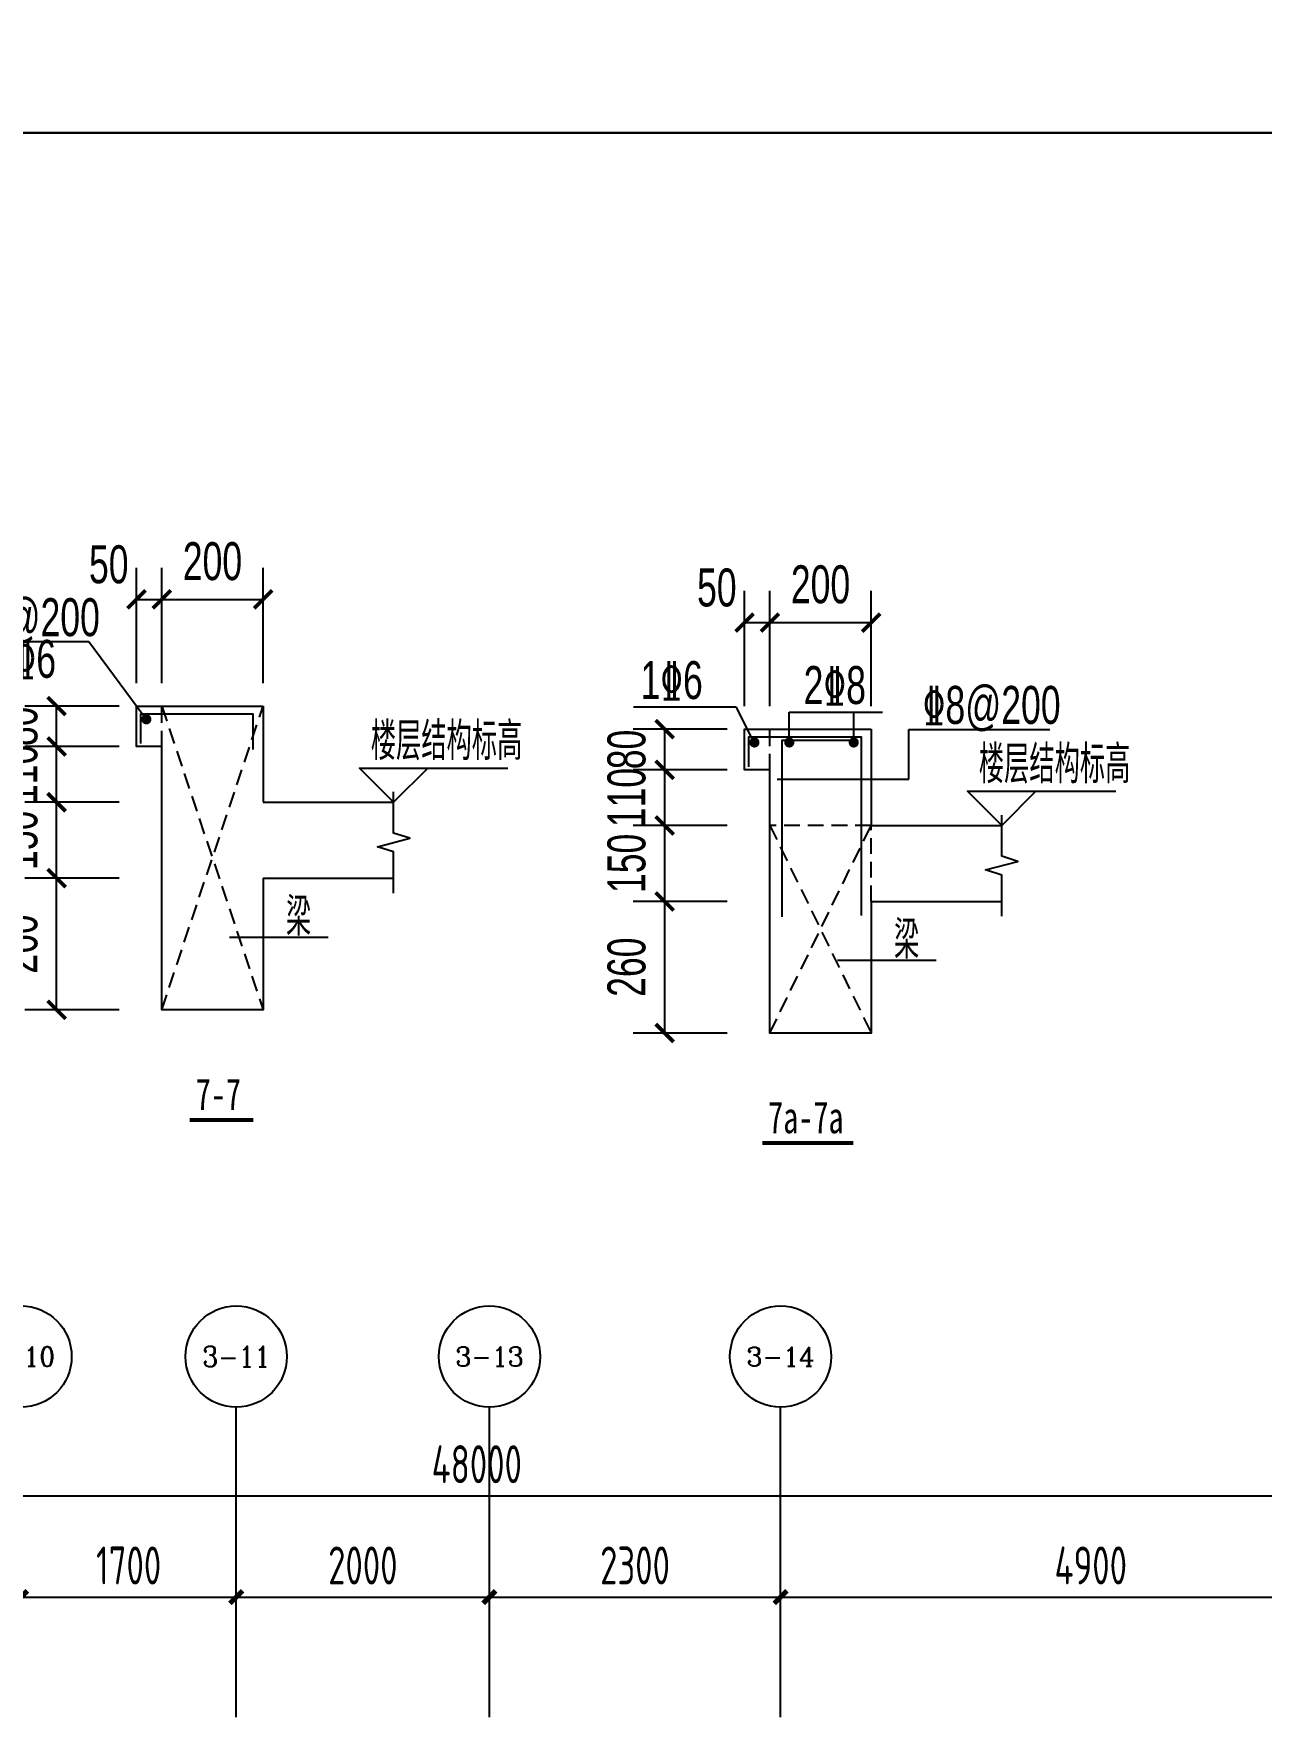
# Model space of a CAD drawing. Extents: x -173820 to 521180, y -715739 to 158231.
# Drawn here: x 15255 to 24953, y -28448 to -15146 of the extents above; entities that cross this region are included whole.
import ezdxf
from ezdxf.enums import TextEntityAlignment as Align

# ---------------------------------------------------------------- set-up
doc = ezdxf.new("R2010")
doc.units = 0
doc.header["$LTSCALE"] = 1000
doc.linetypes.add('HIDDEN2', pattern=[0.1875, 0.125, -0.0625])
for name, color, linetype in [('AXIS_TEXT', 7, 'Continuous'), ('DIM1', 3, 'Continuous'), ('JG1', 3, 'Continuous'), ('填充', 8, 'Continuous'), ('模板线', 3, 'Continuous')]:
    doc.layers.add(name, color=color, linetype=linetype)
doc.styles.add('_TCH_AXIS', font='COMPLEX', dxfattribs={"bigfont": 'GBCBIG'})
doc.styles.add('COMPLEX', font='COMPLEX')
doc.styles.add('TEXTDIM', font='njadri_romans1.shx', dxfattribs={"width": 0.7, "bigfont": 'njadri_fhztxt.shx'})
doc.styles.add('TEXTSTEEL', font='njadri_tssdeng.shx', dxfattribs={"width": 0.7, "bigfont": 'njadri_tssdchn.shx'})
doc.styles.add('zzt', font='tssdeng.shx', dxfattribs={"width": 0.7, "height": 300, "bigfont": 'tssdchn.shx'})
doc.styles.add('黑体', font='simhei.ttf', dxfattribs={"width": 0.8})
doc.dimstyles.new('DIM100', dxfattribs={"dimtxt": 300, "dimasz": 1, "dimexe": 250, "dimexo": 0, "dimgap": 150, "dimtad": 1, "dimdec": 0, "dimzin": 0, "dimdsep": 46, "dimtxsty": 'TEXTDIM', "dimblk": 'DI', "dimcen": 0, "dimclrt": 7, "dimadec": 0, "dimazin": 0, "dimtfac": 1, "dimtdec": 0, "dimtix": 1, "dimtmove": 2, "dimatfit": 3, "dimldrblk": 'DI', "dimfxl": 0, "dimtolj": 1, "dimtzin": 0, "dimarcsym": 0})
doc.dimstyles.new('DIM_1_100', dxfattribs={"dimtxt": 300, "dimasz": 100, "dimexe": 200, "dimexo": 50, "dimgap": 100, "dimtad": 1, "dimdec": 0, "dimzin": 0, "dimdsep": 46, "dimtxsty": 'zzt', "dimblk": 'ARCHTICK', "dimcen": 0, "dimclrt": 7, "dimadec": 0, "dimazin": 0, "dimtfac": 1, "dimtdec": 0, "dimtix": 1, "dimtmove": 2, "dimatfit": 0, "dimldrblk": 'ARCHTICK', "dimfxl": 0, "dimtolj": 1, "dimarcsym": 0})

# ---------------------------------------------------------------- blocks, each defined once
blk = doc.blocks.new('DI')
at = {"color": 3, "const_width": 30}
blk.add_lwpolyline([(-71, -71), (71, 71)], dxfattribs=at)
blk = doc.blocks.new('*D510')
at = {"layer": 'Defpoints', "color": 0}
for p in [(-127625, -37838), (-128425, -38500), (-127625, -38500)]:
    blk.add_point(p, dxfattribs=at)
at = {"layer": 'JG1', "color": 0, "lineweight": -2}
for p, q in [((-128425, -38500), (-128425, -37588)), ((-127625, -38500), (-127625, -37588)), ((-128424, -37838), (-127626, -37838))]:
    blk.add_line(p, q, dxfattribs=at)
at = {"layer": 'JG1', "color": 0, "lineweight": -2, "rotation": 180}
blk.add_blockref('DI', (-128425, -37838), dxfattribs=at)
at = {"layer": 'JG1', "color": 0, "lineweight": -2}
blk.add_blockref('DI', (-127625, -37838), dxfattribs=at)
at = {"layer": 'JG1', "color": 7, "insert": (-128025, -37538), "char_height": 300, "attachment_point": 5, "style": 'TEXTDIM'}
blk.add_mtext('\\A1;200', dxfattribs=at)
blk = doc.blocks.new('*D511')
at = {"layer": 'Defpoints', "color": 0}
for p in [(-128425, -37838), (-128625, -38500), (-128425, -38500)]:
    blk.add_point(p, dxfattribs=at)
at = {"layer": 'JG1', "color": 0, "lineweight": -2}
for p, q in [((-128625, -38500), (-128625, -37588)), ((-128425, -38500), (-128425, -37588)), ((-128626, -37838), (-128627, -37838)), ((-128625, -37838), (-128425, -37838)), ((-128424, -37838), (-128423, -37838))]:
    blk.add_line(p, q, dxfattribs=at)
blk.add_blockref('DI', (-128625, -37838), dxfattribs=at)
at = {"layer": 'JG1', "color": 0, "lineweight": -2, "rotation": 180}
blk.add_blockref('DI', (-128425, -37838), dxfattribs=at)
at = {"layer": 'JG1', "color": 7, "insert": (-128844, -37563), "char_height": 300, "attachment_point": 5, "style": 'TEXTDIM'}
blk.add_mtext('\\A1;50', dxfattribs=at)
blk = doc.blocks.new('*D512')
at = {"layer": 'Defpoints', "color": 0}
for p in [(-129256, -40041), (-128762, -40041), (-128762, -41081)]:
    blk.add_point(p, dxfattribs=at)
at = {"layer": 'JG1', "color": 0, "lineweight": -2}
for p, q in [((-128762, -40041), (-129506, -40041)), ((-129256, -41080), (-129256, -40042)), ((-128762, -41081), (-129506, -41081))]:
    blk.add_line(p, q, dxfattribs=at)
for p, rotation in [((-129256, -40041), 90), ((-129256, -41081), 270)]:
    blk.add_blockref('DI', p, dxfattribs=dict(at, rotation=rotation))
at = {"layer": 'JG1', "color": 7, "insert": (-129556, -40561), "char_height": 300, "attachment_point": 5, "rotation": 90, "style": 'TEXTDIM'}
blk.add_mtext('\\A1;260', dxfattribs=at)
blk = doc.blocks.new('*D513')
at = {"layer": 'Defpoints', "color": 0}
for p in [(-129256, -38681), (-128762, -38681), (-128762, -39001)]:
    blk.add_point(p, dxfattribs=at)
at = {"layer": 'JG1', "color": 0, "lineweight": -2}
for p, q in [((-128762, -38681), (-129506, -38681)), ((-129256, -38680), (-129256, -38679)), ((-129256, -39001), (-129256, -38681)), ((-128762, -39001), (-129506, -39001)), ((-129256, -39002), (-129256, -39003))]:
    blk.add_line(p, q, dxfattribs=at)
for p, rotation in [((-129256, -38681), 270), ((-129256, -39001), 90)]:
    blk.add_blockref('DI', p, dxfattribs=dict(at, rotation=rotation))
at = {"layer": 'JG1', "color": 7, "insert": (-129556, -38841), "char_height": 300, "attachment_point": 5, "rotation": 90, "style": 'TEXTDIM'}
blk.add_mtext('\\A1;80', dxfattribs=at)
blk = doc.blocks.new('*D514')
at = {"layer": 'Defpoints', "color": 0}
for p in [(-129256, -39001), (-128762, -39001), (-128762, -39441)]:
    blk.add_point(p, dxfattribs=at)
at = {"layer": 'JG1', "color": 0, "lineweight": -2}
for p, q in [((-128762, -39001), (-129506, -39001)), ((-129256, -39000), (-129256, -38999)), ((-129256, -39441), (-129256, -39001)), ((-128762, -39441), (-129506, -39441)), ((-129256, -39442), (-129256, -39443))]:
    blk.add_line(p, q, dxfattribs=at)
for p, rotation in [((-129256, -39001), 270), ((-129256, -39441), 90)]:
    blk.add_blockref('DI', p, dxfattribs=dict(at, rotation=rotation))
at = {"layer": 'JG1', "color": 7, "insert": (-129556, -39221), "char_height": 300, "attachment_point": 5, "rotation": 90, "style": 'TEXTDIM'}
blk.add_mtext('\\A1;110', dxfattribs=at)
blk = doc.blocks.new('*D515')
at = {"layer": 'Defpoints', "color": 0}
for p in [(-129256, -39441), (-128762, -39441), (-128762, -40041)]:
    blk.add_point(p, dxfattribs=at)
at = {"layer": 'JG1', "color": 0, "lineweight": -2}
for p, q in [((-128762, -39441), (-129506, -39441)), ((-129256, -39440), (-129256, -39439)), ((-129256, -40041), (-129256, -39441)), ((-128762, -40041), (-129506, -40041)), ((-129256, -40042), (-129256, -40043))]:
    blk.add_line(p, q, dxfattribs=at)
for p, rotation in [((-129256, -39441), 270), ((-129256, -40041), 90)]:
    blk.add_blockref('DI', p, dxfattribs=dict(at, rotation=rotation))
at = {"layer": 'JG1', "color": 7, "insert": (-129556, -39741), "char_height": 300, "attachment_point": 5, "rotation": 90, "style": 'TEXTDIM'}
blk.add_mtext('\\A1;150', dxfattribs=at)
blk = doc.blocks.new('*D654')
at = {"layer": 'Defpoints', "color": 0}
for p in [(2081, 4113), (1281, 3451), (2081, 3451)]:
    blk.add_point(p, dxfattribs=at)
at = {"layer": 'JG1', "color": 0, "lineweight": -2}
for p, q in [((1281, 3451), (1281, 4363)), ((2081, 3451), (2081, 4363)), ((1282, 4113), (2080, 4113))]:
    blk.add_line(p, q, dxfattribs=at)
at = {"layer": 'JG1', "color": 0, "lineweight": -2, "rotation": 180}
blk.add_blockref('DI', (1281, 4113), dxfattribs=at)
at = {"layer": 'JG1', "color": 0, "lineweight": -2}
blk.add_blockref('DI', (2081, 4113), dxfattribs=at)
at = {"layer": 'JG1', "color": 7, "insert": (1681, 4413), "char_height": 300, "attachment_point": 5, "style": 'TEXTDIM'}
blk.add_mtext('\\A1;200', dxfattribs=at)
blk = doc.blocks.new('*D655')
at = {"layer": 'Defpoints', "color": 0}
for p in [(1281, 4113), (1081, 3451), (1281, 3451)]:
    blk.add_point(p, dxfattribs=at)
at = {"layer": 'JG1', "color": 0, "lineweight": -2}
for p, q in [((1081, 3451), (1081, 4363)), ((1281, 3451), (1281, 4363)), ((1080, 4113), (1079, 4113)), ((1081, 4113), (1281, 4113)), ((1282, 4113), (1283, 4113))]:
    blk.add_line(p, q, dxfattribs=at)
blk.add_blockref('DI', (1081, 4113), dxfattribs=at)
at = {"layer": 'JG1', "color": 0, "lineweight": -2, "rotation": 180}
blk.add_blockref('DI', (1281, 4113), dxfattribs=at)
at = {"layer": 'JG1', "color": 7, "insert": (862, 4388), "char_height": 300, "attachment_point": 5, "style": 'TEXTDIM'}
blk.add_mtext('\\A1;50', dxfattribs=at)
blk = doc.blocks.new('*D656')
at = {"layer": 'Defpoints', "color": 0}
for p in [(450, 1910), (944, 1910), (944, 870)]:
    blk.add_point(p, dxfattribs=at)
at = {"layer": 'JG1', "color": 0, "lineweight": -2}
for p, q in [((944, 1910), (200, 1910)), ((450, 871), (450, 1909)), ((944, 870), (200, 870))]:
    blk.add_line(p, q, dxfattribs=at)
for p, rotation in [((450, 1910), 90), ((450, 870), 270)]:
    blk.add_blockref('DI', p, dxfattribs=dict(at, rotation=rotation))
at = {"layer": 'JG1', "color": 7, "insert": (150, 1390), "char_height": 300, "attachment_point": 5, "rotation": 90, "style": 'TEXTDIM'}
blk.add_mtext('\\A1;260', dxfattribs=at)
blk = doc.blocks.new('*D657')
at = {"layer": 'Defpoints', "color": 0}
for p in [(450, 3270), (944, 3270), (944, 2950)]:
    blk.add_point(p, dxfattribs=at)
at = {"layer": 'JG1', "color": 0, "lineweight": -2}
for p, q in [((944, 3270), (200, 3270)), ((450, 3271), (450, 3272)), ((450, 2950), (450, 3270)), ((944, 2950), (200, 2950)), ((450, 2949), (450, 2948))]:
    blk.add_line(p, q, dxfattribs=at)
for p, rotation in [((450, 3270), 270), ((450, 2950), 90)]:
    blk.add_blockref('DI', p, dxfattribs=dict(at, rotation=rotation))
at = {"layer": 'JG1', "color": 7, "insert": (150, 3110), "char_height": 300, "attachment_point": 5, "rotation": 90, "style": 'TEXTDIM'}
blk.add_mtext('\\A1;80', dxfattribs=at)
blk = doc.blocks.new('*D658')
at = {"layer": 'Defpoints', "color": 0}
for p in [(450, 2950), (944, 2950), (944, 2510)]:
    blk.add_point(p, dxfattribs=at)
at = {"layer": 'JG1', "color": 0, "lineweight": -2}
for p, q in [((944, 2950), (200, 2950)), ((450, 2951), (450, 2952)), ((450, 2510), (450, 2950)), ((944, 2510), (200, 2510)), ((450, 2509), (450, 2508))]:
    blk.add_line(p, q, dxfattribs=at)
for p, rotation in [((450, 2950), 270), ((450, 2510), 90)]:
    blk.add_blockref('DI', p, dxfattribs=dict(at, rotation=rotation))
at = {"layer": 'JG1', "color": 7, "insert": (150, 2730), "char_height": 300, "attachment_point": 5, "rotation": 90, "style": 'TEXTDIM'}
blk.add_mtext('\\A1;110', dxfattribs=at)
blk = doc.blocks.new('*D659')
at = {"layer": 'Defpoints', "color": 0}
for p in [(450, 2510), (944, 2510), (944, 1910)]:
    blk.add_point(p, dxfattribs=at)
at = {"layer": 'JG1', "color": 0, "lineweight": -2}
for p, q in [((944, 2510), (200, 2510)), ((450, 2511), (450, 2512)), ((450, 1910), (450, 2510)), ((944, 1910), (200, 1910)), ((450, 1909), (450, 1908))]:
    blk.add_line(p, q, dxfattribs=at)
for p, rotation in [((450, 2510), 270), ((450, 1910), 90)]:
    blk.add_blockref('DI', p, dxfattribs=dict(at, rotation=rotation))
at = {"layer": 'JG1', "color": 7, "insert": (150, 2210), "char_height": 300, "attachment_point": 5, "rotation": 90, "style": 'TEXTDIM'}
blk.add_mtext('\\A1;150', dxfattribs=at)
blk = doc.blocks.new('_ArchTick')
at = {"color": 4, "linetype": 'ByBlock', "const_width": 0.4}
blk.add_lwpolyline([(-0.5, -0.5), (0.5, 0.5)], dxfattribs=at)
blk = doc.blocks.new('*D419')
at = {"layer": 'Defpoints', "color": 0}
for p in [(22100, 22821), (20400, 21871), (22100, 21871)]:
    blk.add_point(p, dxfattribs=at)
at = {"layer": 'DIM1', "color": 0, "lineweight": -2}
for p, q in [((20400, 21921), (20400, 23021)), ((22100, 21921), (22100, 23021)), ((20400, 22821), (22100, 22821))]:
    blk.add_line(p, q, dxfattribs=at)
at = {"layer": 'DIM1', "color": 0, "lineweight": -2, "xscale": 100, "yscale": 100, "zscale": 100, "rotation": 180}
blk.add_blockref('_ArchTick', (20400, 22821), dxfattribs=at)
at = {"layer": 'DIM1', "color": 0, "lineweight": -2, "xscale": 100, "yscale": 100, "zscale": 100}
blk.add_blockref('_ArchTick', (22100, 22821), dxfattribs=at)
at = {"layer": 'DIM1', "color": 7, "insert": (21250, 23071), "char_height": 300, "attachment_point": 5, "style": 'zzt'}
blk.add_mtext('\\A1;1700', dxfattribs=at)
blk = doc.blocks.new('*D420')
at = {"layer": 'Defpoints', "color": 0}
for p in [(24100, 22821), (22100, 21871), (24100, 21871)]:
    blk.add_point(p, dxfattribs=at)
at = {"layer": 'DIM1', "color": 0, "lineweight": -2}
for p, q in [((22100, 21921), (22100, 23021)), ((24100, 21921), (24100, 23021)), ((22100, 22821), (24100, 22821))]:
    blk.add_line(p, q, dxfattribs=at)
at = {"layer": 'DIM1', "color": 0, "lineweight": -2, "xscale": 100, "yscale": 100, "zscale": 100, "rotation": 180}
blk.add_blockref('_ArchTick', (22100, 22821), dxfattribs=at)
at = {"layer": 'DIM1', "color": 0, "lineweight": -2, "xscale": 100, "yscale": 100, "zscale": 100}
blk.add_blockref('_ArchTick', (24100, 22821), dxfattribs=at)
at = {"layer": 'DIM1', "color": 7, "insert": (23100, 23071), "char_height": 300, "attachment_point": 5, "style": 'zzt'}
blk.add_mtext('\\A1;2000', dxfattribs=at)
blk = doc.blocks.new('*D421')
at = {"layer": 'Defpoints', "color": 0}
for p in [(26400, 22821), (24100, 21871), (26400, 21871)]:
    blk.add_point(p, dxfattribs=at)
at = {"layer": 'DIM1', "color": 0, "lineweight": -2}
for p, q in [((24100, 21921), (24100, 23021)), ((26400, 21921), (26400, 23021)), ((24100, 22821), (26400, 22821))]:
    blk.add_line(p, q, dxfattribs=at)
at = {"layer": 'DIM1', "color": 0, "lineweight": -2, "xscale": 100, "yscale": 100, "zscale": 100, "rotation": 180}
blk.add_blockref('_ArchTick', (24100, 22821), dxfattribs=at)
at = {"layer": 'DIM1', "color": 0, "lineweight": -2, "xscale": 100, "yscale": 100, "zscale": 100}
blk.add_blockref('_ArchTick', (26400, 22821), dxfattribs=at)
at = {"layer": 'DIM1', "color": 7, "insert": (25250, 23071), "char_height": 300, "attachment_point": 5, "style": 'zzt'}
blk.add_mtext('\\A1;2300', dxfattribs=at)
blk = doc.blocks.new('*D422')
at = {"layer": 'Defpoints', "color": 0}
for p in [(31300, 22821), (26400, 21871), (31300, 21871)]:
    blk.add_point(p, dxfattribs=at)
at = {"layer": 'DIM1', "color": 0, "lineweight": -2}
for p, q in [((26400, 21921), (26400, 23021)), ((31300, 21921), (31300, 23021)), ((26400, 22821), (31300, 22821))]:
    blk.add_line(p, q, dxfattribs=at)
at = {"layer": 'DIM1', "color": 0, "lineweight": -2, "xscale": 100, "yscale": 100, "zscale": 100, "rotation": 180}
blk.add_blockref('_ArchTick', (26400, 22821), dxfattribs=at)
at = {"layer": 'DIM1', "color": 0, "lineweight": -2, "xscale": 100, "yscale": 100, "zscale": 100}
blk.add_blockref('_ArchTick', (31300, 22821), dxfattribs=at)
at = {"layer": 'DIM1', "color": 7, "insert": (28850, 23071), "char_height": 300, "attachment_point": 5, "style": 'zzt'}
blk.add_mtext('\\A1;4900', dxfattribs=at)
blk = doc.blocks.new('*D429')
at = {"layer": 'Defpoints', "color": 0}
for p in [(48000, 23621), (0, 21871), (48000, 21871)]:
    blk.add_point(p, dxfattribs=at)
at = {"layer": 'DIM1', "color": 0, "lineweight": -2}
for p, q in [((0, 21921), (0, 23821)), ((48000, 21921), (48000, 23821)), ((0, 23621), (48000, 23621))]:
    blk.add_line(p, q, dxfattribs=at)
at = {"layer": 'DIM1', "color": 0, "lineweight": -2, "xscale": 100, "yscale": 100, "zscale": 100, "rotation": 180}
blk.add_blockref('_ArchTick', (0, 23621), dxfattribs=at)
at = {"layer": 'DIM1', "color": 0, "lineweight": -2, "xscale": 100, "yscale": 100, "zscale": 100}
blk.add_blockref('_ArchTick', (48000, 23621), dxfattribs=at)
at = {"layer": 'DIM1', "color": 7, "insert": (24000, 23871), "char_height": 300, "attachment_point": 5, "style": 'zzt'}
blk.add_mtext('\\A1;48000', dxfattribs=at)
blk = doc.blocks.new('_AXISO')
at = {"color": 3}
blk.add_circle((0, 0), 0.5, dxfattribs=at)
at = {"layer": 'AXIS_TEXT', "color": 3, "style": 'COMPLEX', "width": 1.041667}
blk.add_attdef('A', text='', height=0.56, dxfattribs=at).set_placement((-0.25, -0.28), (0.25, -0.28), align=Align.FIT)
blk = doc.blocks.new('$1155840')
at = {"layer": 'JG1', "color": 3, "linetype": 'Continuous'}
blk.add_line((0, 3779.1, 0), (1120.2, 3779.1, 0), dxfattribs=at)
at = {"layer": 'JG1'}
blk.add_line((3010.1, 1442.2, 0), (2230.2, 1442.2, 0), dxfattribs=at)
for points in [[(2495.2, 1910), (2495.2, 870), (1695.2, 870), (1695.2, 2950), (1495.2, 2950), (1495.2, 3270), (2495.2, 3270)], [(2495.2, 3270), (2495.2, 2510)], [(3796.7, 2780), (3526.7, 2510), (3256.7, 2780), (4428.1, 2780)], [(2495.2, 2510), (3526.7, 2510)], [(2495.2, 1910), (3526.7, 1910)]]:
    blk.add_lwpolyline(points, dxfattribs=at)
at = {"layer": 'JG1', "color": 6}
blk.add_lwpolyline([(1530, 2973.3), (1530, 3209.4), (2415.4, 3209.4), (2415.4, 2926.4)], dxfattribs=at)
at = {"layer": 'JG1', "color": 3, "const_width": 40, "elevation": 0}
blk.add_lwpolyline([(1553.4, 3165.4, 1), (1593.4, 3165.4, 1)], format="xyb", close=True, dxfattribs=at)
at = {"layer": 'JG1', "elevation": 0}
blk.add_lwpolyline([(3526.7, 1792.3), (3526.7, 2117.3), (3398.3, 2159), (3655.1, 2225.6), (3526.7, 2267.3), (3526.7, 2592.3)], dxfattribs=at)
at = {"layer": '模板线'}
blk.add_line((1120.2, 3779.1, 0), (1561.6, 3181.5, 0), dxfattribs=at)
at = {"layer": '模板线', "linetype": 'HIDDEN2'}
for p, q in [((1695.2, 870), (2495.2, 3270)), ((1695.2, 2950), (1695.2, 3270)), ((1695.2, 3270), (2495.2, 870))]:
    blk.add_line(p, q, dxfattribs=at)
at = {"layer": '模板线', "color": 3, "elevation": -307942.8}
blk.add_lwpolyline([(1916.4, 0, 31.2, 31.2, 0), (2417.1, 0, 0, 0, 0)], format="xyseb", dxfattribs=at)
at = {"layer": 'JG1', "color": 3, "linetype": 'ByBlock', "ltscale": 0.2, "style": 'TEXTSTEEL', "width": 0.7}
for s, p in [('%%1326@200', (116.2, 3822.4)), ('1%%1326', (367.7, 3493.4, 0))]:
    blk.add_text(s, height=300, dxfattribs=at).set_placement(p)
at = {"layer": 'JG1', "style": 'TEXTSTEEL', "width": 0.7}
blk.add_text('楼层结构标高', height=300, dxfattribs=at).set_placement((3346.1, 2843.1))
at = {"layer": 'JG1', "color": 3, "style": 'TEXTSTEEL', "width": 0.7}
blk.add_text('梁', height=300, dxfattribs=at).set_placement((2675.8, 1456.3, 0))
at = {"layer": '模板线', "color": 3, "style": '黑体', "width": 0.7}
blk.add_text('7-7', height=250, dxfattribs=at).set_placement((1963.3, 78.3, -307942.8))
at = {"layer": 'JG1'}
dim = blk.add_linear_dim(base=(1695.2, 4112.7), p1=(1495.2, 3451), p2=(1695.2, 3451), angle=0, dimstyle='DIM100', override={"dimlfac": 0.25}, dxfattribs=at)
dim.commit()
dim.dimension.update_dxf_attribs({"geometry": '*D511', "text_midpoint": (1276.2, 4387.7), "dimtype": 129, "insert": (130120.4, 41951.1)})
dim = blk.add_aligned_dim(p1=(1695.2, 3451), p2=(2495.2, 3451), distance=661.7, dimstyle='DIM100', override={"dimlfac": 0.25}, dxfattribs=at)
dim.commit()
dim.dimension.update_dxf_attribs({"geometry": '*D510', "text_midpoint": (2095.2, 4412.7), "insert": (130120.4, 41951.1)})
for base, p1, p2, picture, middle in [((864.4, 3270), (1358.9, 2950), (1358.9, 3270), '*D513', (564.4, 3110)), ((864.4, 2950), (1358.9, 2510), (1358.9, 2950), '*D514', (564.4, 2730)), ((864.4, 2510), (1358.9, 1910), (1358.9, 2510), '*D515', (564.4, 2210)), ((864.4, 1910), (1358.9, 870), (1358.9, 1910), '*D512', (564.4, 1390))]:
    dim = blk.add_linear_dim(base=base, p1=p1, p2=p2, angle=90, dimstyle='DIM100', override={"dimlfac": 0.25}, dxfattribs=at)
    dim.commit()
    dim.dimension.update_dxf_attribs({"geometry": picture, "text_midpoint": middle, "insert": (130120.4, 41951.1)})
blk = doc.blocks.new('$1619044')
at = {"layer": 'JG1', "color": 3, "linetype": 'Continuous'}
for p, q in [((204.3, 3446.9, 0), (1011.4, 3446.9, 0)), ((2379.2, 3268.8, 0), (3491.5, 3268.8, 0))]:
    blk.add_line(p, q, dxfattribs=at)
at = {"layer": 'JG1'}
blk.add_line((2595.6, 1442.2, 0), (1815.7, 1442.2, 0), dxfattribs=at)
for points in [[(2080.8, 1910), (2080.8, 870), (1280.8, 870), (1280.8, 2950), (1080.8, 2950), (1080.8, 3270), (2080.8, 3270)], [(2080.8, 3270), (2080.8, 2510)], [(3382.2, 2780), (3112.2, 2510), (2842.2, 2780), (4013.6, 2780)], [(2080.8, 2510), (3112.2, 2510)], [(2080.8, 1910), (3112.2, 1910)]]:
    blk.add_lwpolyline(points, dxfattribs=at)
at = {"layer": 'JG1', "color": 6}
for points in [[(1115.5, 2973.3), (1115.5, 3209.4), (2001, 3209.4), (2001, 1798)], [(1377, 1789.1), (1377, 3183.2), (1966.1, 3183.2)]]:
    blk.add_lwpolyline(points, dxfattribs=at)
at = {"layer": 'JG1', "color": 3, "const_width": 40, "elevation": 0}
for points in [[(1139, 3165.4, 1), (1179, 3165.4, 1)], [(1414.5, 3165.4, 1), (1454.5, 3165.4, 1)], [(1923.3, 3165.4, 1), (1963.3, 3165.4, 1)]]:
    blk.add_lwpolyline(points, format="xyb", close=True, dxfattribs=at)
at = {"layer": 'JG1', "elevation": 0}
blk.add_lwpolyline([(3112.2, 1792.3), (3112.2, 2117.3), (2983.8, 2159), (3240.6, 2225.6), (3112.2, 2267.3), (3112.2, 2592.3)], dxfattribs=at)
at = {"layer": '模板线'}
for p, q in [((1011.4, 3446.9, 0), (1147.1, 3181.5, 0)), ((1434.5, 3165.4, 0), (1434.5, 3405.9, 0)), ((1434.5, 3405.9, 0), (2169.3, 3405.9, 0)), ((1943.3, 3165.4, 0), (1943.3, 3405.9, 0)), ((2379.2, 2875.7), (2379.2, 3268.8, 0)), ((1339, 2875.7), (2379.2, 2875.7))]:
    blk.add_line(p, q, dxfattribs=at)
at = {"layer": '模板线', "linetype": 'HIDDEN2'}
for p, q in [((1280.8, 2950), (1280.8, 3270)), ((1280.8, 870), (2080.8, 2510)), ((1280.8, 2510), (2080.8, 870)), ((2080.8, 2510), (1280.8, 2510)), ((2080.8, 1910), (2080.8, 2510))]:
    blk.add_line(p, q, dxfattribs=at)
at = {"layer": '模板线', "color": 3, "elevation": -307942.8}
blk.add_lwpolyline([(1220.6, 0, 31.2, 31.2, 0), (1941.1, 0, 0, 0, 0)], format="xyseb", dxfattribs=at)
at = {"layer": 'JG1', "color": 3, "linetype": 'ByBlock', "ltscale": 0.2, "style": 'TEXTSTEEL', "width": 0.7}
for s, p in [('1%%1326', (258.9, 3508.6, 0)), ('2%%1328', (1547.6, 3469.2, 0)), ('%%1328@200', (2487.6, 3312.1))]:
    blk.add_text(s, height=300, dxfattribs=at).set_placement(p)
at = {"layer": 'JG1', "style": 'TEXTSTEEL', "width": 0.7}
blk.add_text('楼层结构标高', height=300, dxfattribs=at).set_placement((2931.7, 2843.1))
at = {"layer": 'JG1', "color": 3, "style": 'TEXTSTEEL', "width": 0.7}
blk.add_text('梁', height=300, dxfattribs=at).set_placement((2261.3, 1456.3, 0))
at = {"layer": '模板线', "color": 3, "style": '黑体', "width": 0.7}
blk.add_text('7a-7a', height=250, dxfattribs=at).set_placement((1267.4, 78.3, -307942.8))
at = {"layer": 'JG1'}
dim = blk.add_linear_dim(base=(1280.8, 4112.7), p1=(1080.8, 3451), p2=(1280.8, 3451), angle=0, dimstyle='DIM100', override={"dimlfac": 0.25}, dxfattribs=at)
dim.commit()
dim.dimension.update_dxf_attribs({"geometry": '*D655', "text_midpoint": (861.8, 4387.7), "dimtype": 129})
dim = blk.add_aligned_dim(p1=(1280.8, 3451), p2=(2080.8, 3451), distance=661.7, dimstyle='DIM100', override={"dimlfac": 0.25}, dxfattribs=at)
dim.commit()
dim.dimension.update_dxf_attribs({"geometry": '*D654', "text_midpoint": (1680.8, 4412.7)})
for base, p1, p2, picture, middle in [((450, 3270), (944.4, 2950), (944.4, 3270), '*D657', (150, 3110)), ((450, 2950), (944.4, 2510), (944.4, 2950), '*D658', (150, 2730)), ((450, 2510), (944.4, 1910), (944.4, 2510), '*D659', (150, 2210)), ((450, 1910), (944.4, 870), (944.4, 1910), '*D656', (150, 1390))]:
    dim = blk.add_linear_dim(base=base, p1=p1, p2=p2, angle=90, dimstyle='DIM100', override={"dimlfac": 0.25}, dxfattribs=at)
    dim.commit()
    dim.dimension.update_dxf_attribs({"geometry": picture, "text_midpoint": middle})
blk = doc.blocks.new('$1783196')
at = {"layer": 'DIM1'}
for p, q in [((27334.9, 27859.5), (27334.9, 30309.5)), ((29334.9, 27859.5), (29334.9, 30309.5)), ((31634.9, 27859.5), (31634.9, 30309.5))]:
    blk.add_line(p, q, dxfattribs=at)
ref = blk.add_blockref('_AXISO', (25634.9, 30709.5), dxfattribs=dict(at, xscale=800, yscale=800, zscale=800))
ref.add_attrib('A', '3-10', dxfattribs={"layer": 'AXIS_TEXT', "height": 152.88, "style": '_TCH_AXIS'}).set_placement((25365.5, 30633.1), (25904.2, 30633.1), align=Align.FIT)
ref = blk.add_blockref('_AXISO', (27334.9, 30709.5), dxfattribs=dict(at, xscale=800, yscale=800, zscale=800))
ref.add_attrib('A', '3-11', dxfattribs={"layer": 'AXIS_TEXT', "height": 163.05, "style": '_TCH_AXIS'}).set_placement((27067, 30628), (27602.7, 30628), align=Align.FIT)
ref = blk.add_blockref('_AXISO', (29334.9, 30709.5), dxfattribs=dict(at, xscale=800, yscale=800, zscale=800))
ref.add_attrib('A', '3-13', dxfattribs={"layer": 'AXIS_TEXT', "height": 152.88, "style": '_TCH_AXIS'}).set_placement((29065.5, 30633.1), (29604.2, 30633.1), align=Align.FIT)
ref = blk.add_blockref('_AXISO', (31634.9, 30709.5), dxfattribs=dict(at, xscale=800, yscale=800, zscale=800))
ref.add_attrib('A', '3-14', dxfattribs={"layer": 'AXIS_TEXT', "height": 149.15, "style": '_TCH_AXIS'}).set_placement((31365, 30634.9), (31904.7, 30634.9), align=Align.FIT)
for p1, p2, distance, picture, middle in [((5234.9, 27859.5), (53234.9, 27859.5), 1750, '*D429', (29234.9, 29859.5)), ((25634.9, 27859.5), (27334.9, 27859.5), 950, '*D419', (26484.9, 29059.5)), ((27334.9, 27859.5), (29334.9, 27859.5), 950, '*D420', (28334.9, 29059.5)), ((29334.9, 27859.5), (31634.9, 27859.5), 950, '*D421', (30484.9, 29059.5)), ((31634.9, 27859.5), (36534.9, 27859.5), 950, '*D422', (34084.9, 29059.5))]:
    dim = blk.add_aligned_dim(p1=p1, p2=p2, distance=distance, dimstyle='DIM_1_100', dxfattribs=at)
    dim.commit()
    dim.dimension.update_dxf_attribs({"geometry": picture, "text_midpoint": middle, "insert": (5234.9, 5988.3)})

msp = doc.modelspace()

# ---------------------------------------------------------------- linework, layer by layer
at = {"layer": '模板线', "elevation": 0}
for points in [[(-14954.7, 43470.8), (69145.3, 43470.8), (69145.3, -15929.2), (-14954.7, -15929.2)], [(-14954.7, -15929.2), (69145.3, -15929.2), (69145.3, -75329.2), (-14954.7, -75329.2)]]:
    msp.add_lwpolyline(points, close=True, dxfattribs=at)

# ---------------------------------------------------------------- block references
at = {"layer": '填充', "linetype": 'Continuous'}
msp.add_blockref('$1783196', (-10479.5, -56307.5, 0), dxfattribs=at)
at = {"layer": '模板线'}
for name, p in [('$1155840', (14572.1, -23728.5, 0)), ('$1619044', (19789.6, -23911.4, 0))]:
    msp.add_blockref(name, p, dxfattribs=at)

doc.saveas('drawing.dxf')
